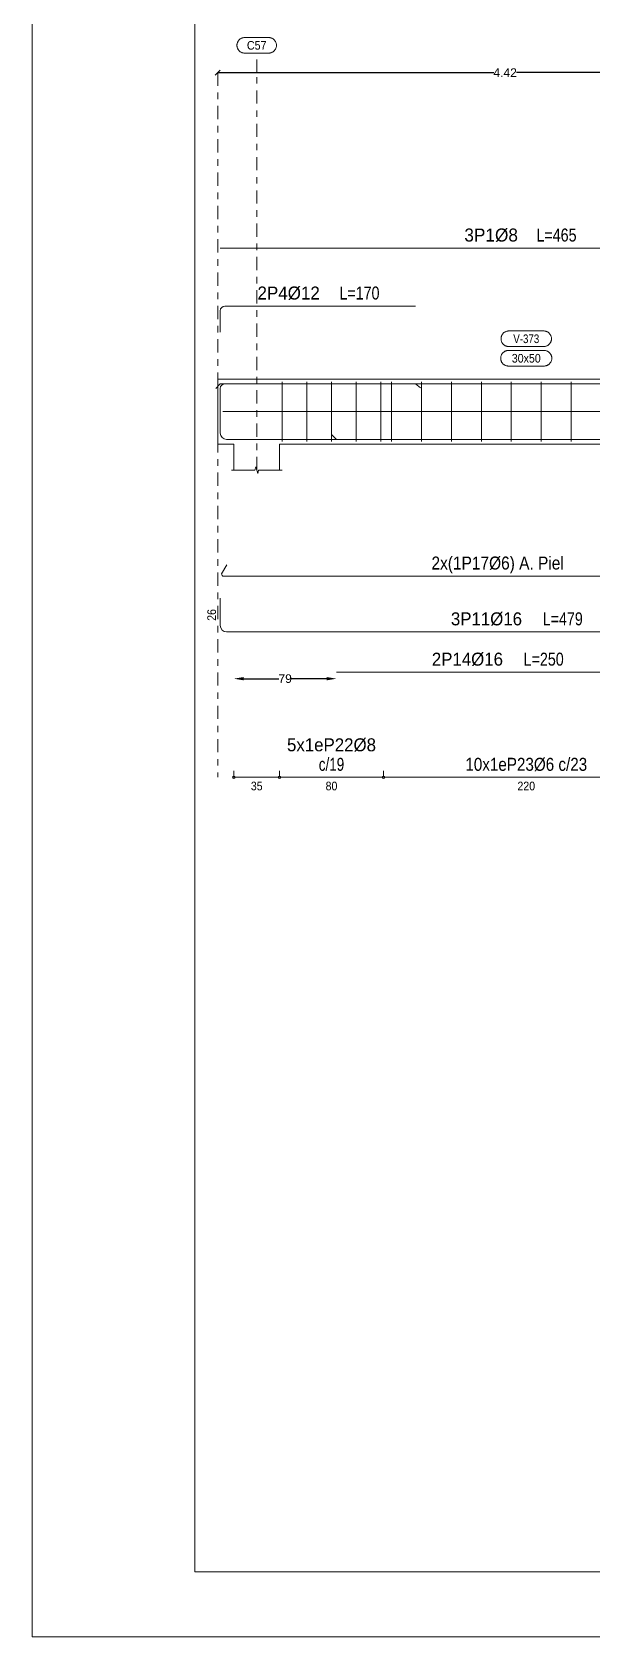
# Model space of a CAD drawing. Header units: millimetres. Extents: x 3 to 479, y -191 to 120.
# Drawn here: x 100.33 to 108.94, y -191.16 to -166.48 of the extents above; entities that cross this region are included whole.
import ezdxf
from ezdxf.enums import TextEntityAlignment as Align

# ---------------------------------------------------------------- set-up
doc = ezdxf.new("R2010")
doc.units = ezdxf.units.MM
doc.linetypes.add('CYPE_RAYAPUNTO', pattern=[0.4125, 0.2025, -0.105, 0, -0.105])
for name, color, linetype, lineweight in [('ALZ_ARM_LONG_ARM_TEXTOS', 3, 'Continuous', 9), ('ALZ_ARM_LONG_TXT_LONG', 3, 'Continuous', 9), ('ALZ_ARM_TRANS_TXT_EST', 3, 'Continuous', 9), ('ALZ_CONT_NUDOS', 122, 'Continuous', 9), ('ALZ_CONT_VIG_HORMIGON', 2, 'Continuous', 9), ('ALZ_COT_COT_ANCLAJES', 3, 'Continuous', 0), ('ALZ_COT_COT_ARM', 3, 'Continuous', 0), ('ALZ_COT_COT_EST', 3, 'Continuous', 0), ('ALZ_COT_COT_LIN_APOYOS', 2, 'CYPE_RAYAPUNTO', 0), ('ALZ_COT_LONGITUD_PROYECTADA', 122, 'Continuous', 0), ('ALZ_COT_TEXTOS_ESTRIBOS', 122, 'Continuous', 0), ('ALZ_REF_COT_LIN_AUX_COTA', 2, 'CYPE_RAYAPUNTO', 9), ('ALZ_REF_REF_NOMBRE', 3, 'Continuous', 9), ('ALZ_REF_REF_REFERENCIA', 3, 'Continuous', 9), ('ALZ_REF_TEXTO_REF_NOMBRE', 3, 'Continuous', 9), ('ALZ_REF_TEXTO_REF_REFERENCIA', 3, 'Continuous', 9), ('ARM_LONGITUDINAL_Ø12', 171, 'Continuous', 9), ('ARM_LONGITUDINAL_Ø16', 212, 'Continuous', 9), ('ARM_LONGITUDINAL_Ø6', 151, 'Continuous', 9), ('ARM_LONGITUDINAL_Ø8', 32, 'Continuous', 9), ('ARM_TRANSVERSAL_Ø6', 151, 'Continuous', 9), ('ARM_TRANSVERSAL_Ø8', 32, 'Continuous', 9), ('RECUAD_LIMITES', 2, 'Continuous', 0), ('RECUAD_MARCO', 1, 'Continuous', 20)]:
    doc.layers.add(name, color=color, linetype=linetype, lineweight=lineweight)
doc.styles.add('CYPETXT_0.2_romans', font='arial.ttf', dxfattribs={"height": 0.133333})
doc.styles.add('CYPETXT_romans', font='arial.ttf', dxfattribs={"height": 0.2})
doc.dimstyles.new('cype_arrow', dxfattribs={"dimtxt": 0.18, "dimasz": 0.15, "dimexe": 0.05, "dimexo": 0.05, "dimgap": 0, "dimtad": 0, "dimdec": 4, "dimzin": 0, "dimdsep": 46, "dimtxsty": 'CYPETXT_0.2_romans', "dimcen": 0.09, "dimadec": 0, "dimazin": 0, "dimtfac": 1, "dimtdec": 4, "dimtofl": 0, "dimtmove": 2, "dimatfit": 3, "dimfxl": 1, "dimtolj": 1, "dimtzin": 0, "dimarcsym": 0})
doc.dimstyles.new('cype_oblique', dxfattribs={"dimtxt": 0.18, "dimasz": 0.18, "dimexe": 0.05, "dimexo": 0.05, "dimgap": 0, "dimtad": 0, "dimdec": 4, "dimzin": 0, "dimdsep": 46, "dimtxsty": 'CYPETXT_0.2_romans', "dimblk": 'OBLIQUE', "dimtsz": 0.04, "dimcen": 0.09, "dimadec": 0, "dimazin": 0, "dimtfac": 1, "dimtdec": 4, "dimtofl": 0, "dimtmove": 2, "dimatfit": 3, "dimfxl": 1, "dimtolj": 1, "dimtzin": 0, "dimarcsym": 0})

# ---------------------------------------------------------------- blocks, each defined once
blk = doc.blocks.new('*D785')
at = {"layer": 'ALZ_COT_LONGITUD_PROYECTADA', "color": 0, "lineweight": -2, "transparency": 16777216}
for p, q in [((103.145, -167.147), (103.225, -167.067)), ((111.985, -167.147), (112.065, -167.067)), ((103.185, -167.107), (107.43, -167.107)), ((112.025, -167.107), (107.78, -167.107))]:
    blk.add_line(p, q, dxfattribs=at)
at = {"layer": 'Defpoints', "color": 0, "transparency": 16777216}
for p in [(103.185, -167.107), (103.185, -167.107), (112.025, -167.107)]:
    blk.add_point(p, dxfattribs=at)
at = {"layer": 'ALZ_COT_LONGITUD_PROYECTADA', "color": 0, "transparency": 16777216, "insert": (107.605, -167.107), "char_height": 0.1333, "attachment_point": 5, "style": 'CYPETXT_0.2_romans'}
blk.add_mtext('\\A1;4.42', dxfattribs=at)
blk = doc.blocks.new('_OBLIQUE')
at = {"color": 0, "linetype": 'ByBlock', "lineweight": -2}
blk.add_line((-0.5, -0.5), (0.5, 0.5), dxfattribs=at)
blk = doc.blocks.new('*D799')
at = {"layer": 'ALZ_COT_COT_ARM', "color": 0, "lineweight": -2, "transparency": 16777216}
for p, q in [((103.585, -176.427), (104.127, -176.427)), ((104.86, -176.427), (104.318, -176.427))]:
    blk.add_line(p, q, dxfattribs=at)
at = {"layer": 'ALZ_COT_COT_ARM', "color": 0, "transparency": 16777216}
for points in [[(103.585, -176.402), (103.585, -176.452), (103.435, -176.427)], [(104.86, -176.402), (104.86, -176.452), (105.01, -176.427)]]:
    blk.add_solid(points, dxfattribs=at)
at = {"layer": 'Defpoints', "color": 0, "transparency": 16777216}
for p in [(103.435, -176.427), (105.01, -176.427), (105.01, -176.427)]:
    blk.add_point(p, dxfattribs=at)
at = {"layer": 'ALZ_COT_COT_ARM', "color": 0, "transparency": 16777216, "insert": (104.222, -176.427), "char_height": 0.1333, "attachment_point": 5, "style": 'CYPETXT_0.2_romans'}
blk.add_mtext('\\A1;79', dxfattribs=at)

msp = doc.modelspace()

# ---------------------------------------------------------------- linework, layer by layer
at = {"layer": 'ALZ_CONT_NUDOS'}
for p, q in [((103.43493, -172.81918), (103.43493, -173.21918)), ((104.13493, -172.81918), (104.13493, -173.21918))]:
    msp.add_line(p, q, dxfattribs=at)
for points in [[(104.13493, -171.81918), (103.43493, -171.81918), (103.18493, -171.81918), (103.18493, -172.81918), (103.43493, -172.81918)], [(103.39493, -173.21918), (103.75493, -173.21918), (103.76993, -173.16918), (103.79993, -173.26918), (103.81493, -173.21918), (104.17493, -173.21918)]]:
    msp.add_lwpolyline(points, dxfattribs=at)
at = {"layer": 'ALZ_CONT_VIG_HORMIGON'}
for p, q in [((104.13493, -171.81918), (111.72493, -171.81918)), ((104.13493, -172.81918), (111.72493, -172.81918))]:
    msp.add_line(p, q, dxfattribs=at)
at = {"layer": 'ALZ_COT_COT_EST'}
for p, q in [((103.43493, -177.94395), (103.43493, -177.84395)), ((104.13493, -177.94395), (104.13493, -177.84395)), ((105.73493, -177.94395), (105.73493, -177.84395))]:
    msp.add_line(p, q, dxfattribs=at)
for points in [[(103.43493, -177.94395), (104.13493, -177.94395), (104.13493, -177.84395)], [(104.13493, -177.94395), (105.73493, -177.94395), (105.73493, -177.84395)], [(105.73493, -177.94395), (110.12493, -177.94395), (110.12493, -177.84395)]]:
    msp.add_lwpolyline(points, dxfattribs=at)
for centre in [(103.43493, -177.94395), (104.13493, -177.94395), (104.13493, -177.94395), (105.73493, -177.94395), (105.73493, -177.94395)]:
    msp.add_circle(centre, 0.02, dxfattribs=at)
at = {"layer": 'ALZ_COT_COT_LIN_APOYOS'}
msp.add_line((103.18493, -167.10669), (103.18493, -177.94395), dxfattribs=at)
at = {"layer": 'ALZ_REF_COT_LIN_AUX_COTA'}
for p, q in [((103.78493, -167.10669), (103.78493, -166.80669)), ((103.78493, -173.21918), (103.78493, -167.10669))]:
    msp.add_line(p, q, dxfattribs=at)
at = {"layer": 'ALZ_REF_REF_NOMBRE'}
for points in [[(108.19793, -171.07918), (108.20594, -171.07944), (108.21392, -171.08025), (108.22183, -171.08158), (108.22963, -171.08344), (108.23729, -171.08582), (108.24477, -171.0887), (108.25205, -171.09207), (108.25908, -171.09593), (108.26584, -171.10024), (108.2723, -171.105), (108.27842, -171.11018), (108.28418, -171.11575), (108.28956, -171.1217), (108.29453, -171.128), (108.29907, -171.13461), (108.30316, -171.14151), (108.30678, -171.14866), (108.30991, -171.15605), (108.31254, -171.16362), (108.31466, -171.17136), (108.31625, -171.17922), (108.31732, -171.18717), (108.31786, -171.19517), (108.31786, -171.20319), (108.31732, -171.21119), (108.31625, -171.21914), (108.31466, -171.227), (108.31254, -171.23473), (108.30991, -171.24231), (108.30678, -171.24969), (108.30316, -171.25685), (108.29907, -171.26375), (108.29453, -171.27036), (108.28956, -171.27665), (108.28418, -171.2826), (108.27842, -171.28818), (108.2723, -171.29335), (108.26584, -171.29811), (108.25908, -171.30243), (108.25205, -171.30628), (108.24477, -171.30965), (108.23729, -171.31254), (108.22963, -171.31491), (108.22183, -171.31677), (108.21392, -171.31811), (108.20594, -171.31891), (108.19793, -171.31918), (107.66193, -171.31918), (107.65391, -171.31891), (107.64593, -171.31811), (107.63802, -171.31677), (107.63022, -171.31491), (107.62256, -171.31254), (107.61508, -171.30965), (107.6078, -171.30628), (107.60077, -171.30243), (107.59401, -171.29811), (107.58756, -171.29335), (107.58143, -171.28818), (107.57567, -171.2826), (107.57029, -171.27665), (107.56532, -171.27036), (107.56078, -171.26375), (107.55669, -171.25685), (107.55308, -171.24969), (107.54994, -171.24231), (107.54731, -171.23473), (107.54519, -171.227), (107.5436, -171.21914), (107.54253, -171.21119), (107.54199, -171.20319), (107.54199, -171.19517), (107.54253, -171.18717), (107.5436, -171.17922), (107.54519, -171.17136), (107.54731, -171.16362), (107.54994, -171.15605), (107.55308, -171.14866), (107.55669, -171.14151), (107.56078, -171.13461), (107.56532, -171.128), (107.57029, -171.1217), (107.57567, -171.11575), (107.58143, -171.11018), (107.58756, -171.105), (107.59401, -171.10024), (107.60077, -171.09593), (107.6078, -171.09207), (107.61508, -171.0887), (107.62256, -171.08582), (107.63022, -171.08344), (107.63802, -171.08158), (107.64593, -171.08025), (107.65391, -171.07944), (107.66193, -171.07918), (108.19793, -171.07918)], [(108.20293, -171.37918), (108.21094, -171.37944), (108.21892, -171.38025), (108.22683, -171.38158), (108.23463, -171.38344), (108.24229, -171.38582), (108.24977, -171.3887), (108.25705, -171.39207), (108.26408, -171.39593), (108.27084, -171.40024), (108.2773, -171.405), (108.28342, -171.41018), (108.28918, -171.41575), (108.29456, -171.4217), (108.29953, -171.428), (108.30407, -171.43461), (108.30816, -171.44151), (108.31178, -171.44866), (108.31491, -171.45605), (108.31754, -171.46362), (108.31966, -171.47136), (108.32125, -171.47922), (108.32232, -171.48717), (108.32286, -171.49517), (108.32286, -171.50319), (108.32232, -171.51119), (108.32125, -171.51914), (108.31966, -171.527), (108.31754, -171.53473), (108.31491, -171.54231), (108.31178, -171.54969), (108.30816, -171.55685), (108.30407, -171.56375), (108.29953, -171.57036), (108.29456, -171.57665), (108.28918, -171.5826), (108.28342, -171.58818), (108.2773, -171.59335), (108.27084, -171.59811), (108.26408, -171.60243), (108.25705, -171.60628), (108.24977, -171.60965), (108.24229, -171.61254), (108.23463, -171.61491), (108.22683, -171.61677), (108.21892, -171.61811), (108.21094, -171.61891), (108.20293, -171.61918), (107.65693, -171.61918), (107.64891, -171.61891), (107.64093, -171.61811), (107.63302, -171.61677), (107.62522, -171.61491), (107.61756, -171.61254), (107.61008, -171.60965), (107.6028, -171.60628), (107.59577, -171.60243), (107.58901, -171.59811), (107.58256, -171.59335), (107.57643, -171.58818), (107.57067, -171.5826), (107.56529, -171.57665), (107.56032, -171.57036), (107.55578, -171.56375), (107.55169, -171.55685), (107.54808, -171.54969), (107.54494, -171.54231), (107.54231, -171.53473), (107.54019, -171.527), (107.5386, -171.51914), (107.53753, -171.51119), (107.53699, -171.50319), (107.53699, -171.49517), (107.53753, -171.48717), (107.5386, -171.47922), (107.54019, -171.47136), (107.54231, -171.46362), (107.54494, -171.45605), (107.54808, -171.44866), (107.55169, -171.44151), (107.55578, -171.43461), (107.56032, -171.428), (107.56529, -171.4217), (107.57067, -171.41575), (107.57643, -171.41018), (107.58256, -171.405), (107.58901, -171.40024), (107.59577, -171.39593), (107.6028, -171.39207), (107.61008, -171.3887), (107.61756, -171.38582), (107.62522, -171.38344), (107.63302, -171.38158), (107.64093, -171.38025), (107.64891, -171.37944), (107.65693, -171.37918), (108.20293, -171.37918)]]:
    msp.add_lwpolyline(points, close=True, dxfattribs=at)
at = {"layer": 'ALZ_REF_REF_REFERENCIA'}
msp.add_lwpolyline([(103.96893, -166.56669), (103.97694, -166.56696), (103.98492, -166.56776), (103.99283, -166.5691), (104.00063, -166.57096), (104.00829, -166.57333), (104.01577, -166.57622), (104.02305, -166.57959), (104.03008, -166.58345), (104.03684, -166.58776), (104.0433, -166.59252), (104.04942, -166.5977), (104.05518, -166.60327), (104.06056, -166.60922), (104.06553, -166.61551), (104.07007, -166.62212), (104.07416, -166.62902), (104.07778, -166.63618), (104.08091, -166.64356), (104.08354, -166.65114), (104.08566, -166.65888), (104.08725, -166.66673), (104.08832, -166.67468), (104.08886, -166.68268), (104.08886, -166.6907), (104.08832, -166.69871), (104.08725, -166.70665), (104.08566, -166.71451), (104.08354, -166.72225), (104.08091, -166.72982), (104.07778, -166.73721), (104.07416, -166.74436), (104.07007, -166.75126), (104.06553, -166.75788), (104.06056, -166.76417), (104.05518, -166.77012), (104.04942, -166.77569), (104.0433, -166.78087), (104.03684, -166.78563), (104.03008, -166.78994), (104.02305, -166.7938), (104.01577, -166.79717), (104.00829, -166.80005), (104.00063, -166.80243), (103.99283, -166.80429), (103.98492, -166.80562), (103.97694, -166.80643), (103.96893, -166.80669), (103.60093, -166.80669), (103.59291, -166.80643), (103.58493, -166.80562), (103.57702, -166.80429), (103.56922, -166.80243), (103.56156, -166.80005), (103.55408, -166.79717), (103.5468, -166.7938), (103.53977, -166.78994), (103.53301, -166.78563), (103.52656, -166.78087), (103.52043, -166.77569), (103.51467, -166.77012), (103.50929, -166.76417), (103.50432, -166.75788), (103.49978, -166.75126), (103.49569, -166.74436), (103.49208, -166.73721), (103.48894, -166.72982), (103.48631, -166.72225), (103.48419, -166.71451), (103.4826, -166.70665), (103.48153, -166.69871), (103.48099, -166.6907), (103.48099, -166.68268), (103.48153, -166.67468), (103.4826, -166.66673), (103.48419, -166.65888), (103.48631, -166.65114), (103.48894, -166.64356), (103.49208, -166.63618), (103.49569, -166.62902), (103.49978, -166.62212), (103.50432, -166.61551), (103.50929, -166.60922), (103.51467, -166.60327), (103.52043, -166.5977), (103.52656, -166.59252), (103.53301, -166.58776), (103.53977, -166.58345), (103.5468, -166.57959), (103.55408, -166.57622), (103.56156, -166.57333), (103.56922, -166.57096), (103.57702, -166.5691), (103.58493, -166.56776), (103.59291, -166.56696), (103.60093, -166.56669), (103.96893, -166.56669)], close=True, dxfattribs=at)
at = {"layer": 'ARM_LONGITUDINAL_Ø12'}
msp.add_line((106.22493, -171.89118), (106.30436, -171.95192), dxfattribs=at)
for points in [[(103.22493, -171.09586), (103.22493, -170.76786), (103.23041, -170.74031), (103.24601, -170.71695), (103.26937, -170.70134), (103.29693, -170.69586), (106.22493, -170.69586)], [(103.22493, -172.29118), (103.22493, -171.96318), (103.23041, -171.93562), (103.24601, -171.91227), (103.26937, -171.89666), (103.29693, -171.89118), (106.22493, -171.89118)]]:
    msp.add_lwpolyline(points, dxfattribs=at)
at = {"layer": 'ARM_LONGITUDINAL_Ø16'}
msp.add_line((105.00998, -172.74718), (104.93927, -172.67647), dxfattribs=at)
for points in [[(103.22493, -172.22718), (103.22493, -172.65118), (103.23223, -172.68791), (103.25304, -172.71906), (103.28419, -172.73987), (103.32093, -172.74718), (112.28493, -172.74718)], [(105.00998, -172.74718), (110.00998, -172.74718)], [(103.22493, -175.18655), (103.22493, -175.61055), (103.23223, -175.64729), (103.25304, -175.67844), (103.28419, -175.69925), (103.32093, -175.70655), (112.28493, -175.70655)], [(105.00998, -176.32655), (110.00998, -176.32655)]]:
    msp.add_lwpolyline(points, dxfattribs=at)
at = {"layer": 'ARM_LONGITUDINAL_Ø6'}
for points in [[(103.2665, -172.31918), (112.62493, -172.31918)], [(103.32493, -174.6751), (103.24571, -174.8123), (103.24822, -174.82652), (103.25544, -174.83902), (103.2665, -174.8483), (112.62493, -174.8483)]]:
    msp.add_lwpolyline(points, dxfattribs=at)
at = {"layer": 'ARM_LONGITUDINAL_Ø8'}
msp.add_line((103.22493, -171.89118), (103.15422, -171.96189), dxfattribs=at)
for points in [[(103.22493, -169.80371), (112.52493, -169.80371)], [(103.22493, -171.89118), (112.52493, -171.89118)]]:
    msp.add_lwpolyline(points, dxfattribs=at)
at = {"layer": 'ARM_TRANSVERSAL_Ø6'}
for p, q in [((105.85993, -171.85918), (105.85993, -172.77918)), ((106.31993, -171.85918), (106.31993, -172.77918)), ((106.77993, -171.85918), (106.77993, -172.77918)), ((107.23993, -171.85918), (107.23993, -172.77918)), ((107.69993, -171.85918), (107.69993, -172.77918)), ((108.15993, -171.85918), (108.15993, -172.77918)), ((108.61993, -171.85918), (108.61993, -172.77918))]:
    msp.add_line(p, q, dxfattribs=at)
at = {"layer": 'ARM_TRANSVERSAL_Ø8'}
for p, q in [((104.17493, -171.85918), (104.17493, -172.77918)), ((104.55493, -171.85918), (104.55493, -172.77918)), ((104.93493, -171.85918), (104.93493, -172.77918)), ((105.31493, -171.85918), (105.31493, -172.77918)), ((105.69493, -171.85918), (105.69493, -172.77918))]:
    msp.add_line(p, q, dxfattribs=at)
at = {"layer": 'RECUAD_LIMITES'}
msp.add_lwpolyline([(100.33093, -191.16316), (159.73093, -191.16316), (159.73093, -149.16316), (100.33093, -149.16316), (100.33093, -191.16316)], close=True, dxfattribs=at)
at = {"layer": 'RECUAD_MARCO'}
msp.add_lwpolyline([(102.83093, -190.16316), (158.73093, -190.16316), (158.73093, -150.16316), (102.83093, -150.16316), (102.83093, -190.16316)], close=True, dxfattribs=at)

# ---------------------------------------------------------------- texts
at = {"layer": 'ALZ_ARM_LONG_ARM_TEXTOS', "style": 'CYPETXT_romans'}
for s, width, p in [('3P1%%c8', 0.947337, (107.38993, -169.70371)), ('2P4%%c12', 0.935124, (104.27593, -170.59586)), ('2x(1P17%%c6) A. Piel', 0.851134, (107.48993, -174.7483)), ('3P11%%c16', 0.92633, (107.31793, -175.60655)), ('2P14%%c16', 0.92633, (107.02498, -176.22655))]:
    msp.add_text(s, height=0.2, dxfattribs=dict(at, width=width)).set_placement(p, align=Align.CENTER)
at = {"layer": 'ALZ_ARM_LONG_TXT_LONG', "style": 'CYPETXT_romans', "width": 0.785606}
for s, p in [(' L=465', (108.36443, -169.70371)), (' L=170', (105.33443, -170.59586)), (' L=479', (108.46043, -175.60655)), (' L=250', (108.16748, -176.22655))]:
    msp.add_text(s, height=0.2, dxfattribs=at).set_placement(p, align=Align.CENTER)
at = {"layer": 'ALZ_ARM_TRANS_TXT_EST', "style": 'CYPETXT_romans'}
for s, width, p in [('5x1eP22%%c8', 0.92733, (104.93493, -177.54395)), ('c/19', 0.739875, (104.93493, -177.84395)), ('10x1eP23%%c6 c/23', 0.837616, (107.92993, -177.84395))]:
    msp.add_text(s, height=0.2, dxfattribs=dict(at, width=width)).set_placement(p, align=Align.CENTER)
at = {"layer": 'ALZ_COT_COT_ANCLAJES', "style": 'CYPETXT_romans', "width": 0.872274}
msp.add_text('26', height=0.133333, rotation=90, dxfattribs=at).set_placement((103.15826, -175.44655), align=Align.CENTER)
at = {"layer": 'ALZ_COT_TEXTOS_ESTRIBOS', "style": 'CYPETXT_romans', "width": 0.872274}
for s, p in [('35', (103.78493, -178.01061)), ('80', (104.93493, -178.01061)), ('220', (107.92993, -178.01061))]:
    msp.add_text(s, height=0.133333, dxfattribs=at).set_placement(p, align=Align.TOP_CENTER)
at = {"layer": 'ALZ_REF_TEXTO_REF_NOMBRE', "style": 'CYPETXT_romans'}
for s, width, p in [('V-373', 0.803518, (107.92993, -171.19918)), ('30x50', 0.876123, (107.92993, -171.49918))]:
    msp.add_text(s, height=0.133333, dxfattribs=dict(at, width=width)).set_placement(p, align=Align.MIDDLE_CENTER)
at = {"layer": 'ALZ_REF_TEXTO_REF_REFERENCIA', "style": 'CYPETXT_romans', "width": 0.8832}
msp.add_text('C57', height=0.133333, dxfattribs=at).set_placement((103.78493, -166.68669), align=Align.MIDDLE_CENTER)

# ---------------------------------------------------------------- dimensions: what is measured, and where the dimension line sits
at = {"layer": 'ALZ_COT_COT_ARM'}
dim = msp.add_aligned_dim(p1=(103.43493, -176.42655), p2=(105.00998, -176.42655), distance=0, text='79', dimstyle='cype_arrow', override={"dimexe": 0, "dimexo": 0}, dxfattribs=at)
dim.commit()
dim.dimension.update_dxf_attribs({"geometry": '*D799', "text_midpoint": (104.22246, -176.42655)})
at = {"layer": 'ALZ_COT_LONGITUD_PROYECTADA'}
dim = msp.add_aligned_dim(p1=(112.02493, -167.10669), p2=(103.18493, -167.10669), distance=0, text='4.42', dimstyle='cype_oblique', override={"dimexe": 0, "dimexo": 0}, dxfattribs=at)
dim.commit()
dim.dimension.update_dxf_attribs({"geometry": '*D785', "text_midpoint": (107.60493, -167.10669)})

doc.saveas('drawing.dxf')
